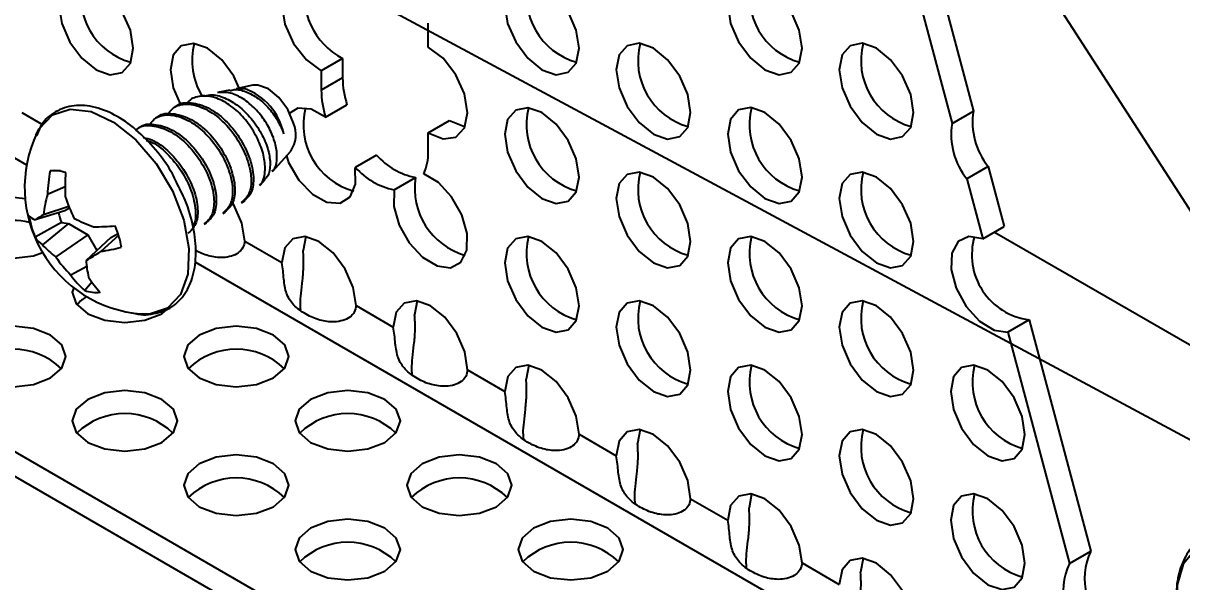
# Model space of a CAD drawing. Extents: x -0.21 to 7.62, y -6.14 to 0.
# Drawn here: x 1.426 to 2.804, y -5.329 to -4.664 of the extents above; entities that cross this region are included whole.
import ezdxf
from ezdxf import colors
from ezdxf.entities.mleader import LeaderData, LeaderLine
from ezdxf.math import Vec2, Vec3

# ---------------------------------------------------------------- set-up
doc = ezdxf.new("R2010")
doc.units = 0
doc.header["$LTSCALE"] = 0.5
doc.header["$MEASUREMENT"] = 0
for name, color, linetype in [('Brackets', 181, 'CONTINUOUS'), ('End Cap', 92, 'CONTINUOUS'), ('FAB DWG', 221, 'CONTINUOUS'), ('Hardware', 242, 'CONTINUOUS')]:
    doc.layers.add(name, color=color, linetype=linetype)
doc.styles.add('LSAD_Standard', font='arial.ttf')

msp = doc.modelspace()

# ---------------------------------------------------------------- linework, layer by layer
at = {"layer": 'Brackets', "transparency": 16777216}
for p, q in [((0.0704, -4.3976), (2.9607, -6.0661)), ((0.0704, -4.4269), (2.9607, -6.0954)), ((0.9344, -4.5468), (1.4297, -4.8328)), ((2.5095, -4.5953), (2.5558, -4.7689)), ((2.4841, -4.61), (2.5304, -4.7836)), ((1.9074, -4.6929), (1.9074, -4.6644)), ((1.8055, -4.7066), (1.7801, -4.7213)), ((1.8055, -4.7066), (1.8055, -4.7294)), ((1.7801, -4.7213), (1.7801, -4.7441)), ((1.8055, -4.7294), (1.7801, -4.7441)), ((1.7853, -4.7762), (1.8107, -4.7616)), ((1.4239, -4.7706), (1.4479, -4.7845)), ((1.9074, -4.7948), (1.9328, -4.7801)), ((2.5304, -4.7836), (2.5558, -4.7689)), ((1.9074, -4.8176), (1.9074, -4.7948)), ((1.846, -4.8213), (1.8206, -4.8359)), ((2.5733, -4.8348), (2.548, -4.8495)), ((2.5733, -4.8348), (2.5924, -4.9063)), ((1.8669, -4.8626), (1.8922, -4.848)), ((2.548, -4.8495), (2.567, -4.9209)), ((1.7616, -4.9182), (1.7586, -4.9346)), ((2.567, -4.9209), (2.5924, -4.9063)), ((1.6891, -4.9237), (1.7333, -4.9492)), ((1.6304, -4.9487), (2.7022, -5.5673)), ((1.8216, -5.0002), (1.8658, -5.0258)), ((1.8942, -4.9948), (1.8912, -5.0111)), ((2.6219, -5.0171), (2.5965, -5.0317)), ((2.6219, -5.0171), (2.6953, -5.2922)), ((2.5965, -5.0317), (2.6699, -5.3069)), ((1.9542, -5.0768), (1.9984, -5.1023)), ((2.0268, -5.0713), (2.0238, -5.0876)), ((2.0868, -5.1533), (2.131, -5.1788)), ((2.1593, -5.1478), (2.1564, -5.1642)), ((2.2194, -5.2299), (2.2636, -5.2554)), ((2.2919, -5.2244), (2.289, -5.2407)), ((2.4245, -5.3009), (2.4216, -5.3173)), ((2.6699, -5.3069), (2.6953, -5.2922)), ((2.352, -5.3064), (2.3962, -5.3319))]:
    msp.add_line(p, q, dxfattribs=at)
at = {"layer": 'Brackets', "transparency": 16777216, "flags": 128}
for points in [[(1.5123, -4.6178), (1.4954, -4.6119), (1.481, -4.6147), (1.4715, -4.6257), (1.4681, -4.6433), (1.4715, -4.6648), (1.481, -4.6869), (1.4954, -4.7062), (1.5123, -4.7199), (1.5292, -4.7257), (1.5435, -4.723), (1.5531, -4.7119), (1.5565, -4.6943), (1.5531, -4.6729), (1.5435, -4.6508), (1.5292, -4.6314), (1.5123, -4.6178)], [(1.7801, -4.6194), (1.7624, -4.6121), (1.7472, -4.6142), (1.7369, -4.6251), (1.7333, -4.6433), (1.7369, -4.6656), (1.7472, -4.6885), (1.7624, -4.7081), (1.7801, -4.7213)], [(2.0426, -4.6177), (2.0257, -4.6119), (2.0114, -4.6147), (2.0018, -4.6257), (1.9984, -4.6433), (2.0018, -4.6647), (2.0114, -4.6868), (2.0257, -4.7062), (2.0426, -4.7198), (2.0595, -4.7257), (2.0739, -4.7229), (2.0834, -4.7119), (2.0868, -4.6943), (2.0834, -4.6728), (2.0739, -4.6507), (2.0595, -4.6314), (2.0426, -4.6177)], [(2.3078, -4.6177), (2.2909, -4.6118), (2.2765, -4.6146), (2.2669, -4.6257), (2.2636, -4.6432), (2.2669, -4.6647), (2.2765, -4.6868), (2.2909, -4.7061), (2.3078, -4.7198), (2.3247, -4.7257), (2.339, -4.7229), (2.3486, -4.7119), (2.352, -4.6943), (2.3486, -4.6728), (2.339, -4.6507), (2.3247, -4.6314), (2.3078, -4.6177)], [(1.6449, -4.6943), (1.628, -4.6885), (1.6136, -4.6912), (1.604, -4.7023), (1.6007, -4.7199), (1.604, -4.7413), (1.6123, -4.7603)], [(1.6823, -4.7416), (1.6761, -4.7273), (1.6618, -4.708), (1.6449, -4.6943)], [(1.9074, -4.7948), (1.9251, -4.802), (1.9403, -4.8), (1.9506, -4.789), (1.9542, -4.7709), (1.9506, -4.7485), (1.9403, -4.7257), (1.9251, -4.7061), (1.9074, -4.6929)], [(2.1752, -4.6943), (2.1583, -4.6884), (2.1439, -4.6912), (2.1344, -4.7022), (2.131, -4.7198), (2.1344, -4.7413), (2.1439, -4.7634), (2.1583, -4.7827), (2.1752, -4.7964), (2.1921, -4.8022), (2.2064, -4.7994), (2.216, -4.7884), (2.2194, -4.7708), (2.216, -4.7494), (2.2064, -4.7273), (2.1921, -4.7079), (2.1752, -4.6943)], [(2.4404, -4.6943), (2.4234, -4.6884), (2.4091, -4.6912), (2.3995, -4.7022), (2.3962, -4.7198), (2.3995, -4.7413), (2.4091, -4.7633), (2.4234, -4.7827), (2.4404, -4.7963), (2.4573, -4.8022), (2.4716, -4.7994), (2.4812, -4.7884), (2.4846, -4.7708), (2.4812, -4.7493), (2.4716, -4.7272), (2.4573, -4.7079), (2.4404, -4.6943)], [(1.7853, -4.7762), (1.7681, -4.7666), (1.7523, -4.7654), (1.7421, -4.7717)], [(2.0426, -4.7708), (2.0257, -4.765), (2.0114, -4.7678), (2.0018, -4.7788), (1.9984, -4.7964), (2.0018, -4.8178), (2.0114, -4.8399), (2.0257, -4.8593), (2.0426, -4.8729), (2.0595, -4.8788), (2.0739, -4.876), (2.0834, -4.865), (2.0868, -4.8474), (2.0834, -4.8259), (2.0739, -4.8038), (2.0595, -4.7845), (2.0426, -4.7708)], [(2.3078, -4.7708), (2.2909, -4.7649), (2.2765, -4.7677), (2.2669, -4.7788), (2.2636, -4.7963), (2.2669, -4.8178), (2.2765, -4.8399), (2.2909, -4.8592), (2.3078, -4.8729), (2.3247, -4.8788), (2.339, -4.876), (2.3486, -4.865), (2.352, -4.8474), (2.3486, -4.8259), (2.339, -4.8038), (2.3247, -4.7845), (2.3078, -4.7708)], [(1.9328, -4.7801), (1.9505, -4.7874), (1.9513, -4.7875)], [(1.7387, -4.8222), (1.7411, -4.8301), (1.7536, -4.8511), (1.7696, -4.8676), (1.7869, -4.8772), (1.8027, -4.8784), (1.8146, -4.8709), (1.8209, -4.856), (1.8206, -4.8359)], [(1.8669, -4.8626), (1.8665, -4.8824), (1.8728, -4.9045), (1.8848, -4.9258), (1.9006, -4.9429), (1.9179, -4.9532), (1.9339, -4.9552), (1.9463, -4.9485), (1.9532, -4.9342), (1.9535, -4.9145), (1.9472, -4.8923), (1.9352, -4.8711), (1.9194, -4.854), (1.9022, -4.8437)], [(2.1752, -4.8474), (2.1583, -4.8415), (2.1439, -4.8443), (2.1344, -4.8553), (2.131, -4.8729), (2.1344, -4.8944), (2.1439, -4.9165), (2.1583, -4.9358), (2.1752, -4.9495), (2.1921, -4.9553), (2.2064, -4.9525), (2.216, -4.9415), (2.2194, -4.9239), (2.216, -4.9025), (2.2064, -4.8804), (2.1921, -4.861), (2.1752, -4.8474)], [(2.4404, -4.8474), (2.4234, -4.8415), (2.4091, -4.8443), (2.3995, -4.8553), (2.3962, -4.8729), (2.3995, -4.8944), (2.4091, -4.9164), (2.4234, -4.9358), (2.4404, -4.9494), (2.4573, -4.9553), (2.4716, -4.9525), (2.4812, -4.9415), (2.4846, -4.9239), (2.4812, -4.9024), (2.4716, -4.8803), (2.4573, -4.861), (2.4404, -4.8474)], [(1.4279, -4.8733), (1.4139, -4.8717), (1.39, -4.8745), (1.3697, -4.8823), (1.3562, -4.894), (1.3514, -4.9078), (1.3562, -4.9216), (1.3697, -4.9333), (1.39, -4.9412), (1.4139, -4.9439), (1.4378, -4.9412), (1.4485, -4.937)], [(1.6891, -4.9237), (1.6856, -4.9023), (1.676, -4.8803), (1.6746, -4.8784)], [(1.8216, -5.0002), (1.8182, -4.9788), (1.8086, -4.9568), (1.7943, -4.9376), (1.7774, -4.924), (1.7606, -4.9181), (1.7463, -4.9208), (1.7367, -4.9318), (1.7333, -4.9492)], [(2.0426, -4.9239), (2.0257, -4.9181), (2.0114, -4.9209), (2.0018, -4.9319), (1.9984, -4.9495), (2.0018, -4.9709), (2.0114, -4.993), (2.0257, -5.0124), (2.0426, -5.026), (2.0595, -5.0319), (2.0739, -5.0291), (2.0834, -5.0181), (2.0868, -5.0005), (2.0834, -4.979), (2.0739, -4.9569), (2.0595, -4.9376), (2.0426, -4.9239)], [(2.3078, -4.9239), (2.2909, -4.918), (2.2765, -4.9208), (2.2669, -4.9319), (2.2636, -4.9494), (2.2669, -4.9709), (2.2765, -4.993), (2.2909, -5.0123), (2.3078, -5.026), (2.3247, -5.0319), (2.339, -5.0291), (2.3486, -5.0181), (2.352, -5.0005), (2.3486, -4.979), (2.339, -4.9569), (2.3247, -4.9376), (2.3078, -4.9239)], [(2.567, -4.9209), (2.5505, -4.918), (2.5376, -4.9239), (2.5301, -4.9378), (2.5293, -4.9574), (2.5352, -4.9797), (2.547, -5.0013), (2.5629, -5.0188), (2.5803, -5.0295), (2.5965, -5.0317)], [(1.4858, -4.9792), (1.484, -4.9844), (1.4888, -4.9982), (1.5023, -5.0099), (1.5226, -5.0177), (1.5465, -5.0204), (1.5704, -5.0177), (1.5907, -5.0099), (1.5963, -5.0051)], [(1.9542, -5.0768), (1.9508, -5.0554), (1.9412, -5.0334), (1.9269, -5.0141), (1.91, -5.0005), (1.8932, -4.9946), (1.8789, -4.9974), (1.8693, -5.0083), (1.8658, -5.0258)], [(2.1752, -5.0005), (2.1583, -4.9946), (2.1439, -4.9974), (2.1344, -5.0084), (2.131, -5.026), (2.1344, -5.0475), (2.1439, -5.0696), (2.1583, -5.0889), (2.1752, -5.1026), (2.1921, -5.1084), (2.2064, -5.1056), (2.216, -5.0946), (2.2194, -5.077), (2.216, -5.0556), (2.2064, -5.0335), (2.1921, -5.0141), (2.1752, -5.0005)], [(2.4404, -5.0005), (2.4234, -4.9946), (2.4091, -4.9974), (2.3995, -5.0084), (2.3962, -5.026), (2.3995, -5.0475), (2.4091, -5.0695), (2.4234, -5.0889), (2.4404, -5.1025), (2.4573, -5.1084), (2.4716, -5.1056), (2.4812, -5.0946), (2.4846, -5.077), (2.4812, -5.0555), (2.4716, -5.0335), (2.4573, -5.0141), (2.4404, -5.0005)], [(1.4581, -5.0354), (1.4378, -5.0276), (1.4139, -5.0248), (1.39, -5.0276), (1.3697, -5.0354), (1.3562, -5.0471), (1.3514, -5.0609), (1.3562, -5.0747), (1.3697, -5.0864), (1.39, -5.0942), (1.4139, -5.097), (1.4378, -5.0942), (1.4581, -5.0864), (1.4717, -5.0747), (1.4764, -5.0609), (1.4717, -5.0471), (1.4581, -5.0354)], [(1.7233, -5.0354), (1.703, -5.0276), (1.6791, -5.0248), (1.6552, -5.0276), (1.6349, -5.0354), (1.6213, -5.0471), (1.6166, -5.0609), (1.6213, -5.0747), (1.6349, -5.0864), (1.6552, -5.0942), (1.6791, -5.097), (1.703, -5.0942), (1.7233, -5.0864), (1.7368, -5.0747), (1.7416, -5.0609), (1.7368, -5.0471), (1.7233, -5.0354)], [(2.0868, -5.1533), (2.0834, -5.1319), (2.0738, -5.1099), (2.0595, -5.0906), (2.0426, -5.0771), (2.0258, -5.0712), (2.0114, -5.0739), (2.0019, -5.0848), (1.9984, -5.1023)], [(2.3078, -5.077), (2.2909, -5.0711), (2.2765, -5.0739), (2.2669, -5.085), (2.2636, -5.1025), (2.2669, -5.124), (2.2765, -5.1461), (2.2909, -5.1654), (2.3078, -5.1791), (2.3247, -5.185), (2.339, -5.1822), (2.3486, -5.1712), (2.352, -5.1536), (2.3486, -5.1321), (2.339, -5.11), (2.3247, -5.0907), (2.3078, -5.077)], [(2.5729, -5.077), (2.556, -5.0711), (2.5417, -5.0739), (2.5321, -5.0849), (2.5287, -5.1025), (2.5321, -5.124), (2.5417, -5.1461), (2.556, -5.1654), (2.5729, -5.1791), (2.5899, -5.1849), (2.6042, -5.1822), (2.6138, -5.1711), (2.6171, -5.1535), (2.6138, -5.1321), (2.6042, -5.11), (2.5899, -5.0906), (2.5729, -5.077)], [(1.5907, -5.1119), (1.5704, -5.1041), (1.5465, -5.1014), (1.5226, -5.1041), (1.5023, -5.1119), (1.4888, -5.1236), (1.484, -5.1374), (1.4888, -5.1512), (1.5023, -5.163), (1.5226, -5.1708), (1.5465, -5.1735), (1.5704, -5.1708), (1.5907, -5.163), (1.6042, -5.1512), (1.609, -5.1374), (1.6042, -5.1236), (1.5907, -5.1119)], [(1.8559, -5.1119), (1.8356, -5.1041), (1.8117, -5.1014), (1.7878, -5.1041), (1.7675, -5.1119), (1.7539, -5.1236), (1.7492, -5.1374), (1.7539, -5.1512), (1.7675, -5.163), (1.7878, -5.1708), (1.8117, -5.1735), (1.8356, -5.1708), (1.8559, -5.163), (1.8694, -5.1512), (1.8742, -5.1374), (1.8694, -5.1236), (1.8559, -5.1119)], [(2.2194, -5.2299), (2.216, -5.2084), (2.2064, -5.1864), (2.1921, -5.1672), (2.1752, -5.1536), (2.1583, -5.1477), (2.144, -5.1504), (2.1344, -5.1614), (2.131, -5.1788)], [(2.4404, -5.1536), (2.4234, -5.1477), (2.4091, -5.1505), (2.3995, -5.1615), (2.3962, -5.1791), (2.3995, -5.2006), (2.4091, -5.2226), (2.4234, -5.242), (2.4404, -5.2556), (2.4573, -5.2615), (2.4716, -5.2587), (2.4812, -5.2477), (2.4846, -5.2301), (2.4812, -5.2086), (2.4716, -5.1866), (2.4573, -5.1672), (2.4404, -5.1536)], [(1.7233, -5.1885), (1.703, -5.1806), (1.6791, -5.1779), (1.6552, -5.1806), (1.6349, -5.1885), (1.6213, -5.2002), (1.6166, -5.214), (1.6213, -5.2278), (1.6349, -5.2395), (1.6552, -5.2473), (1.6791, -5.2501), (1.703, -5.2473), (1.7233, -5.2395), (1.7368, -5.2278), (1.7416, -5.214), (1.7368, -5.2002), (1.7233, -5.1885)], [(1.9884, -5.1885), (1.9682, -5.1806), (1.9443, -5.1779), (1.9203, -5.1806), (1.9001, -5.1885), (1.8865, -5.2002), (1.8818, -5.214), (1.8865, -5.2278), (1.9001, -5.2395), (1.9203, -5.2473), (1.9443, -5.2501), (1.9682, -5.2473), (1.9884, -5.2395), (2.002, -5.2278), (2.0068, -5.214), (2.002, -5.2002), (1.9884, -5.1885)], [(2.352, -5.3064), (2.3485, -5.285), (2.3389, -5.263), (2.3246, -5.2437), (2.3078, -5.2301), (2.2909, -5.2243), (2.2766, -5.227), (2.267, -5.2379), (2.2636, -5.2554)], [(2.5729, -5.2301), (2.556, -5.2242), (2.5417, -5.227), (2.5321, -5.238), (2.5287, -5.2556), (2.5321, -5.2771), (2.5417, -5.2992), (2.556, -5.3185), (2.5729, -5.3322), (2.5899, -5.338), (2.6042, -5.3353), (2.6138, -5.3242), (2.6171, -5.3066), (2.6138, -5.2852), (2.6042, -5.2631), (2.5899, -5.2438), (2.5729, -5.2301)], [(1.8559, -5.265), (1.8356, -5.2572), (1.8117, -5.2544), (1.7878, -5.2572), (1.7675, -5.265), (1.7539, -5.2767), (1.7492, -5.2905), (1.7539, -5.3043), (1.7675, -5.316), (1.7878, -5.3239), (1.8117, -5.3266), (1.8356, -5.3239), (1.8559, -5.316), (1.8694, -5.3043), (1.8742, -5.2905), (1.8694, -5.2767), (1.8559, -5.265)], [(2.121, -5.265), (2.1008, -5.2572), (2.0768, -5.2544), (2.0529, -5.2572), (2.0326, -5.265), (2.0191, -5.2767), (2.0143, -5.2905), (2.0191, -5.3043), (2.0326, -5.316), (2.0529, -5.3239), (2.0768, -5.3266), (2.1008, -5.3239), (2.121, -5.316), (2.1346, -5.3043), (2.1393, -5.2905), (2.1346, -5.2767), (2.121, -5.265)], [(2.4846, -5.3829), (2.4811, -5.3615), (2.4715, -5.3395), (2.4572, -5.3203), (2.4404, -5.3067), (2.4235, -5.3008), (2.4092, -5.3035), (2.3996, -5.3144), (2.3962, -5.3319)]]:
    msp.add_lwpolyline(points, dxfattribs=at)
at = {"layer": 'Brackets', "transparency": 16777216}
for centre, radius, start, end in [((1.5755, -4.6323), 0.0816, 165.6081, 254.3865), ((1.8462, -4.6302), 0.0866, 167.8458, 241.9372), ((2.1058, -4.6323), 0.0816, 165.6081, 254.3865), ((2.371, -4.6323), 0.0816, 165.6081, 254.3865), ((1.7081, -4.7089), 0.0816, 165.6081, 211.0059), ((2.2384, -4.7088), 0.0816, 165.6081, 254.3865), ((2.5036, -4.7088), 0.0816, 165.6081, 254.3865), ((1.916, -4.728), 0.1105, 180.7432, 197.6929), ((1.8906, -4.7426), 0.1105, 180.7432, 197.6929), ((1.8401, -4.7857), 0.0812, 165.2776, 254.717), ((2.1058, -4.7854), 0.0816, 165.6081, 254.3865), ((2.371, -4.7854), 0.0816, 165.6081, 254.3865), ((2.6382, -4.7822), 0.0835, 170.8028, 219.0603), ((2.6128, -4.7969), 0.0835, 170.8028, 219.0603), ((1.9086, -4.7662), 0.0834, 221.3448, 258.6606), ((1.8465, -4.819), 0.0609, 336.0627, 1.3497), ((1.8833, -4.7808), 0.0834, 221.3448, 258.6606), ((1.9742, -4.8608), 0.083, 171.0847, 253.9496), ((2.2384, -4.8619), 0.0816, 165.6081, 254.3865), ((2.5036, -4.8619), 0.0816, 165.6081, 254.3865), ((1.4139, -4.9808), 0.0817, 76.395, 134.3785), ((2.1058, -4.9385), 0.0816, 165.6081, 254.3865), ((2.371, -4.9385), 0.0816, 165.6081, 254.3865), ((2.6317, -4.9399), 0.0778, 163.7448, 262.7552), ((1.5465, -5.0574), 0.0817, 123.874, 134.3785), ((2.2384, -5.015), 0.0816, 165.6081, 254.3865), ((2.5036, -5.015), 0.0816, 165.6081, 254.3865), ((1.4139, -5.1339), 0.0817, 45.6215, 134.3785), ((1.6791, -5.1339), 0.0817, 45.6215, 134.3785), ((2.371, -5.0916), 0.0816, 165.6081, 254.3865), ((2.6362, -5.0915), 0.0816, 165.6081, 254.3865), ((1.5465, -5.2105), 0.0817, 45.6215, 134.3785), ((1.8117, -5.2105), 0.0817, 45.6215, 134.3785), ((2.5036, -5.1681), 0.0816, 165.6081, 254.3865), ((1.6791, -5.287), 0.0817, 45.6215, 134.3785), ((1.9443, -5.287), 0.0817, 45.6215, 134.3785), ((2.6362, -5.2446), 0.0816, 165.6081, 254.3865), ((1.8117, -5.3635), 0.0817, 45.6215, 134.3785), ((2.0768, -5.3635), 0.0817, 45.6215, 134.3785), ((2.7635, -5.3246), 0.0755, 154.6458, 235.2172), ((2.7382, -5.3392), 0.0755, 154.6458, 235.2172)]:
    msp.add_arc(centre, radius, start, end, dxfattribs=at)
for points, knots in [([(1.6891, -4.9237), (1.6886, -4.9264), (1.6876, -4.9316), (1.6816, -4.938), (1.6731, -4.942), (1.6608, -4.9438), (1.6458, -4.9418), (1.6356, -4.9374), (1.631, -4.9349)], [0, 0, 0, 0, 0.060389, 0.1194735, 0.1820383, 0.2521637, 0.3722961, 0.4894869, 0.4894869, 0.4894869, 0.4894869]), ([(1.7557, -5.0058), (1.7555, -5.0035), (1.7549, -4.9972), (1.7561, -4.9852), (1.7579, -4.9696), (1.7596, -4.9519), (1.759, -4.9406), (1.7586, -4.9346)], [0, 0, 0, 0, 0.106623, 0.290736, 0.498507, 0.734007, 1, 1, 1, 1]), ([(1.8216, -5.0002), (1.8212, -5.0029), (1.8202, -5.0081), (1.8141, -5.0146), (1.8057, -5.0185), (1.7934, -5.0203), (1.7778, -5.0182), (1.7611, -5.0108), (1.7471, -5.0007), (1.7395, -4.9889), (1.7367, -4.9778), (1.7355, -4.9687), (1.7347, -4.9587), (1.7338, -4.9525), (1.7333, -4.9492)], [0, 0, 0, 0, 0.060389, 0.119474, 0.182038, 0.252164, 0.372296, 0.501655, 0.644393, 0.76487, 0.821342, 0.877965, 0.936884, 1, 1, 1, 1]), ([(1.8883, -5.0823), (1.8881, -5.08), (1.8875, -5.0738), (1.8887, -5.0617), (1.8905, -5.0462), (1.8922, -5.0284), (1.8915, -5.0171), (1.8912, -5.0111)], [0, 0, 0, 0, 0.106623, 0.290736, 0.498507, 0.734007, 1, 1, 1, 1]), ([(1.9542, -5.0768), (1.9537, -5.0794), (1.9528, -5.0847), (1.9467, -5.0911), (1.9383, -5.0951), (1.926, -5.0968), (1.9103, -5.0948), (1.8937, -5.0873), (1.8797, -5.0773), (1.8721, -5.0654), (1.8693, -5.0543), (1.8681, -5.0452), (1.8673, -5.0353), (1.8663, -5.029), (1.8658, -5.0258)], [0, 0, 0, 0, 0.060389, 0.119474, 0.182038, 0.252164, 0.372296, 0.501655, 0.644393, 0.76487, 0.821342, 0.877965, 0.936884, 1, 1, 1, 1]), ([(2.0209, -5.1588), (2.0207, -5.1566), (2.02, -5.1503), (2.0213, -5.1383), (2.023, -5.1227), (2.0247, -5.1049), (2.0241, -5.0936), (2.0238, -5.0876)], [0, 0, 0, 0, 0.106623, 0.290736, 0.498507, 0.734007, 1, 1, 1, 1]), ([(2.0868, -5.1533), (2.0863, -5.156), (2.0854, -5.1612), (2.0793, -5.1676), (2.0709, -5.1716), (2.0586, -5.1734), (2.0429, -5.1713), (2.0263, -5.1639), (2.0123, -5.1538), (2.0047, -5.142), (2.0019, -5.1309), (2.0007, -5.1218), (1.9999, -5.1118), (1.9989, -5.1055), (1.9984, -5.1023)], [0, 0, 0, 0, 0.060389, 0.119474, 0.182038, 0.252164, 0.372296, 0.501655, 0.644393, 0.76487, 0.821342, 0.877965, 0.936884, 1, 1, 1, 1]), ([(2.1535, -5.2354), (2.1532, -5.2331), (2.1526, -5.2269), (2.1539, -5.2148), (2.1556, -5.1992), (2.1573, -5.1815), (2.1567, -5.1702), (2.1564, -5.1642)], [0, 0, 0, 0, 0.106623, 0.290736, 0.498507, 0.734007, 1, 1, 1, 1]), ([(2.2194, -5.2299), (2.2189, -5.2325), (2.2179, -5.2378), (2.2119, -5.2442), (2.2035, -5.2482), (2.1911, -5.2499), (2.1755, -5.2478), (2.1589, -5.2404), (2.1448, -5.2304), (2.1373, -5.2185), (2.1345, -5.2074), (2.1333, -5.1983), (2.1325, -5.1883), (2.1315, -5.1821), (2.131, -5.1788)], [0, 0, 0, 0, 0.060389, 0.119474, 0.182038, 0.252164, 0.372296, 0.501655, 0.644393, 0.76487, 0.821342, 0.877965, 0.936884, 1, 1, 1, 1]), ([(2.286, -5.3119), (2.2858, -5.3096), (2.2852, -5.3034), (2.2864, -5.2913), (2.2882, -5.2758), (2.2899, -5.258), (2.2893, -5.2467), (2.289, -5.2407)], [0, 0, 0, 0, 0.106623, 0.290736, 0.498507, 0.734007, 1, 1, 1, 1]), ([(2.352, -5.3064), (2.3515, -5.309), (2.3505, -5.3143), (2.3445, -5.3207), (2.336, -5.3247), (2.3237, -5.3265), (2.3081, -5.3244), (2.2915, -5.317), (2.2774, -5.3069), (2.2699, -5.295), (2.267, -5.2839), (2.2659, -5.2748), (2.2651, -5.2649), (2.2641, -5.2586), (2.2636, -5.2554)], [0, 0, 0, 0, 0.060389, 0.119474, 0.182038, 0.252164, 0.372296, 0.501655, 0.644393, 0.76487, 0.821342, 0.877965, 0.936884, 1, 1, 1, 1]), ([(2.4186, -5.3885), (2.4184, -5.3862), (2.4178, -5.3799), (2.419, -5.3679), (2.4208, -5.3523), (2.4225, -5.3346), (2.4219, -5.3232), (2.4216, -5.3173)], [0, 0, 0, 0, 0.106623, 0.290736, 0.498507, 0.734007, 1, 1, 1, 1])]:
    msp.add_open_spline(points, degree=3, knots=knots, dxfattribs=at)
at = {"layer": 'End Cap', "transparency": 16777216}
msp.add_line((2.5809, -4.9129), (3.0862, -5.2046), dxfattribs=at)
at = {"layer": 'Hardware', "transparency": 16777216}
for p, q in [((1.6986, -4.7382), (1.6789, -4.7424)), ((1.6413, -4.7503), (1.6348, -4.7516)), ((1.6712, -4.744), (1.6568, -4.747)), ((1.689, -4.7423), (1.679, -4.7428)), ((1.6078, -4.7632), (1.605, -4.7648)), ((1.5857, -4.7759), (1.5829, -4.7775)), ((1.4407, -4.7977), (1.4418, -4.7953)), ((1.5636, -4.7887), (1.5608, -4.7903)), ((1.722, -4.8409), (1.7438, -4.8165)), ((1.4698, -4.8402), (1.4578, -4.8401)), ((1.7069, -4.8576), (1.7137, -4.8501)), ((1.4755, -4.8589), (1.4544, -4.868)), ((1.6851, -4.8779), (1.6895, -4.8753)), ((1.475, -4.8875), (1.44, -4.8985)), ((1.4799, -4.8823), (1.4498, -4.8922)), ((1.4807, -4.8844), (1.475, -4.8875)), ((1.663, -4.8906), (1.6657, -4.8891)), ((1.4711, -4.9015), (1.4398, -4.9191)), ((1.4793, -4.9025), (1.4485, -4.9279)), ((1.4711, -4.9015), (1.4793, -4.9025)), ((1.4793, -4.9025), (1.5025, -4.9162)), ((1.6409, -4.9034), (1.6436, -4.9018)), ((1.5025, -4.9162), (1.4643, -4.9424)), ((1.5298, -4.9194), (1.5005, -4.9466)), ((1.5025, -4.9162), (1.5131, -4.9349)), ((1.5392, -4.9167), (1.5178, -4.9359)), ((1.5298, -4.9194), (1.5385, -4.9146)), ((1.5012, -4.954), (1.4821, -4.964)), ((1.5078, -4.9722), (1.4988, -4.9824))]:
    msp.add_line(p, q, dxfattribs=at)
at = {"layer": 'Hardware', "transparency": 16777216, "flags": 128}
for points in [[(1.7471, -4.7833), (1.7402, -4.7671), (1.7297, -4.7527), (1.7173, -4.7425), (1.7048, -4.738), (1.6986, -4.7382)], [(1.4418, -4.7953), (1.4446, -4.7899), (1.4603, -4.7736), (1.4814, -4.7666), (1.5064, -4.7695), (1.5332, -4.7821), (1.5597, -4.8032), (1.5836, -4.8313), (1.603, -4.864), (1.6165, -4.8987), (1.6228, -4.9325), (1.6215, -4.9628), (1.6127, -4.9871), (1.5971, -5.0034), (1.5759, -5.0104), (1.5659, -5.0104)], [(2.8877, -5.5035), (2.9132, -5.514), (2.9367, -5.5151), (2.9562, -5.5069), (2.9701, -5.4899), (2.9774, -5.4655), (2.9774, -5.4358), (2.9701, -5.403), (2.9562, -5.3699), (2.9367, -5.3392), (2.9132, -5.3133), (2.8877, -5.2943), (2.8622, -5.2838), (2.8388, -5.2826), (2.8193, -5.2909), (2.8053, -5.3079), (2.7981, -5.3323), (2.7981, -5.362), (2.805, -5.3937)]]:
    msp.add_lwpolyline(points, dxfattribs=at)
at = {"layer": 'Hardware', "transparency": 16777216}
for centre, radius, start, end in [((1.6643, -4.8105), 0.0726, 11.6413, 70.1324), ((1.5783, -4.8598), 0.151, 154.7008, 265.2938), ((1.7157, -4.797), 0.0342, 325.1007, 23.4352), ((1.6313, -4.8748), 0.177, 168.6671, 177.8049), ((1.4625, -4.8797), 0.0399, 69.9856, 96.8121), ((1.7111, -4.8605), 0.2357, 175.5362, 182.4273), ((1.6014, -4.9089), 0.1526, 164.4755, 173.7284), ((1.6743, -4.8062), 0.2088, 197.9515, 205.6114), ((1.5612, -4.8674), 0.0963, 193.5127, 200.7754), ((1.4484, -4.8774), 0.0227, 225.3249, 248.3198), ((1.547, -4.8743), 0.1161, 189.531, 202.6536), ((1.5083, -4.9933), 0.1168, 120.0694, 125.7772), ((1.5904, -4.6888), 0.2324, 243.3123, 249.5697), ((1.5001, -4.3744), 0.5323, 270.9863, 273.7775), ((1.428, -4.9502), 0.1161, 9.531, 22.6536), ((1.4656, -4.9024), 0.0307, 212.8238, 236.1626), ((1.5224, -4.8632), 0.0982, 221.1906, 233.6901), ((1.4797, -4.6826), 0.2562, 278.5374, 284.1928), ((1.5995, -4.8487), 0.1645, 214.7191, 224.4835), ((1.241, -4.5067), 0.5108, 300.5372, 302.8118), ((1.6184, -4.9398), 0.1181, 183.2954, 193.0274), ((1.5797, -4.8921), 0.1212, 216.3659, 228.1287), ((1.6072, -4.901), 0.1228, 212.2242, 222.8736), ((1.5125, -4.9448), 0.0399, 249.9856, 276.8121)]:
    msp.add_arc(centre, radius, start, end, dxfattribs=at)
for points, knots in [([(1.7065, -4.8571), (1.7072, -4.8566), (1.711, -4.8538), (1.7136, -4.8431), (1.7133, -4.8264), (1.7074, -4.8071), (1.697, -4.7878), (1.683, -4.7707), (1.6666, -4.7579), (1.6495, -4.7508), (1.6343, -4.7509), (1.6241, -4.7545), (1.621, -4.7596), (1.6205, -4.7604)], [0, 0, 0, 0, 0.026379, 0.130059, 0.233615, 0.33894, 0.444543, 0.550052, 0.657064, 0.764588, 0.872046, 0.980746, 1, 1, 1, 1]), ([(1.6414, -4.7511), (1.6444, -4.7504), (1.6521, -4.7486), (1.667, -4.7534), (1.6838, -4.7638), (1.6988, -4.7793), (1.7105, -4.7976), (1.7179, -4.8163), (1.72, -4.8331), (1.7181, -4.845), (1.7143, -4.8484), (1.713, -4.8496)], [0, 0, 0, 0, 0.078337, 0.205736, 0.329947, 0.454298, 0.578596, 0.699925, 0.821166, 0.942364, 1, 1, 1, 1]), ([(1.7215, -4.8404), (1.7222, -4.84), (1.7255, -4.8376), (1.7278, -4.8281), (1.7274, -4.8133), (1.7221, -4.7962), (1.7127, -4.7791), (1.7001, -4.7639), (1.6854, -4.7526), (1.6701, -4.7461), (1.6612, -4.7467), (1.6568, -4.747)], [0, 0, 0, 0, 0.030422, 0.149222, 0.267847, 0.388756, 0.510032, 0.631174, 0.754254, 0.878003, 1, 1, 1, 1]), ([(1.6713, -4.7447), (1.673, -4.7442), (1.6787, -4.7424), (1.6905, -4.7454), (1.7052, -4.7533), (1.7185, -4.7657), (1.7292, -4.7807), (1.7334, -4.7909), (1.7354, -4.7959)], [0, 0, 0, 0, 0.079666, 0.27007, 0.455959, 0.64099, 0.825987, 1, 1, 1, 1]), ([(1.6784, -4.7438), (1.681, -4.7429), (1.6844, -4.7417), (1.6882, -4.7422), (1.689, -4.7423)], [0, 0, 0, 0, 0.794083, 1, 1, 1, 1]), ([(1.6078, -4.8536), (1.6063, -4.8503), (1.5998, -4.8364), (1.5834, -4.8143), (1.5601, -4.7901), (1.5343, -4.7723), (1.5081, -4.7624), (1.4828, -4.7613), (1.4613, -4.77), (1.4472, -4.7832), (1.4429, -4.7946), (1.4414, -4.7984)], [0, 0, 0, 0, 0.040874, 0.169779, 0.299038, 0.429077, 0.560257, 0.691292, 0.817514, 0.938124, 1, 1, 1, 1]), ([(1.597, -4.7734), (1.5997, -4.77), (1.606, -4.7619), (1.6225, -4.7595), (1.6429, -4.7654), (1.6635, -4.7803), (1.6808, -4.8017), (1.693, -4.8259), (1.6979, -4.8492), (1.6954, -4.8685), (1.6884, -4.8747), (1.685, -4.8777)], [0, 0, 0, 0, 0.0812573, 0.1958104, 0.3103635, 0.4279407, 0.5408427, 0.6573944, 0.7739461, 0.8868482, 1, 1, 1, 1]), ([(1.6079, -4.7633), (1.6081, -4.7632), (1.6122, -4.7587), (1.6255, -4.7584), (1.6455, -4.7637), (1.6663, -4.7788), (1.6836, -4.8001), (1.6957, -4.8243), (1.7006, -4.8476), (1.6982, -4.8669), (1.6912, -4.8731), (1.6877, -4.8761)], [0, 0, 0, 0, 0.004794, 0.128881, 0.252968, 0.38033, 0.502629, 0.628881, 0.755132, 0.877431, 1, 1, 1, 1]), ([(1.5749, -4.7862), (1.5776, -4.7828), (1.5839, -4.7747), (1.6004, -4.7723), (1.6208, -4.7782), (1.6414, -4.7931), (1.6587, -4.8144), (1.6709, -4.8387), (1.6758, -4.8619), (1.6733, -4.8813), (1.6664, -4.8874), (1.6629, -4.8905)], [0, 0, 0, 0, 0.081257, 0.19581, 0.310364, 0.427941, 0.540843, 0.657394, 0.773946, 0.886848, 1, 1, 1, 1]), ([(1.5858, -4.7761), (1.586, -4.7759), (1.5901, -4.7715), (1.6034, -4.7711), (1.6235, -4.7765), (1.6442, -4.7915), (1.6615, -4.8128), (1.6736, -4.8371), (1.6785, -4.8603), (1.6761, -4.8797), (1.6691, -4.8858), (1.6656, -4.8889)], [0, 0, 0, 0, 0.004794, 0.128881, 0.252968, 0.38033, 0.502629, 0.628881, 0.755132, 0.877431, 1, 1, 1, 1]), ([(1.5609, -4.7904), (1.5611, -4.7903), (1.5653, -4.7858), (1.5786, -4.7855), (1.5986, -4.7908), (1.6193, -4.8059), (1.6366, -4.8272), (1.6488, -4.8514), (1.6537, -4.8747), (1.6512, -4.894), (1.6443, -4.9002), (1.6408, -4.9032)], [0, 0, 0, 0, 0.004794, 0.128881, 0.252968, 0.38033, 0.502629, 0.628881, 0.755132, 0.877431, 1, 1, 1, 1]), ([(1.5637, -4.7888), (1.5639, -4.7887), (1.568, -4.7842), (1.5814, -4.7839), (1.6014, -4.7892), (1.6221, -4.8043), (1.6394, -4.8256), (1.6516, -4.8498), (1.6564, -4.8731), (1.654, -4.8924), (1.647, -4.8986), (1.6435, -4.9016)], [0, 0, 0, 0, 0.004794, 0.128881, 0.252968, 0.38033, 0.502629, 0.628881, 0.755132, 0.877431, 1, 1, 1, 1]), ([(1.5687, -4.8004), (1.5722, -4.8012), (1.5825, -4.8036), (1.6, -4.8173), (1.6173, -4.8383), (1.6295, -4.8626), (1.6343, -4.8858), (1.6319, -4.9052), (1.6249, -4.9113), (1.6214, -4.9144)], [0, 0, 0, 0, 0.08056, 0.237317, 0.38784, 0.54323, 0.69862, 0.849143, 1, 1, 1, 1]), ([(1.572, -4.8038), (1.5735, -4.8042), (1.5818, -4.8064), (1.5972, -4.819), (1.6145, -4.8398), (1.6268, -4.8644), (1.6312, -4.8869), (1.6307, -4.9017), (1.6275, -4.9055), (1.6274, -4.9056)], [0, 0, 0, 0, 0.041829, 0.23551, 0.421491, 0.613483, 0.805475, 0.991455, 1, 1, 1, 1]), ([(1.5552, -5.0086), (1.5554, -5.0087), (1.5642, -5.0121), (1.581, -5.0109), (1.603, -5.0035), (1.619, -4.987), (1.6287, -4.965), (1.6321, -4.9381), (1.6288, -4.9074), (1.6207, -4.8782), (1.6115, -4.8607), (1.6078, -4.8536)], [0, 0, 0, 0, 0.002253, 0.137225, 0.267377, 0.391638, 0.51542, 0.643965, 0.776357, 0.909357, 1, 1, 1, 1]), ([(2.8299, -5.2776), (2.8276, -5.2787), (2.8183, -5.2828), (2.8073, -5.298), (2.7983, -5.3208), (2.7961, -5.3486), (2.7995, -5.3781), (2.8068, -5.3979), (2.8101, -5.4069)], [0, 0, 0, 0, 0.062381, 0.246308, 0.430969, 0.625889, 0.8287, 1, 1, 1, 1])]:
    msp.add_open_spline(points, degree=3, knots=knots, dxfattribs=at)

# ---------------------------------------------------------------- leaders
at = {"layer": 'FAB DWG', "ltscale": 0.5, "transparency": 16777216}
ml = msp.add_multileader_mtext('Standard', dxfattribs=at)
ml.set_content('\\A1;6-32 x {\\H0.7x;\\S1/2;}" PAN\\PTYPE F (HW63212)', color=256, style='LSAD_Standard')
ml.set_leader_properties()
ml.build(insert=Vec2(0, 0))
ml.multileader.update_dxf_attribs({"text_left_attachment_type": 2, "dogleg_length": 0.36, "arrow_head_size": 0.1875})
ctx = ml.context
ctx.base_point, ctx.char_height, ctx.arrow_head_size, ctx.landing_gap_size, ctx.plane_origin = Vec3(3.2513, -0.684), 0.1875, 0.1875, 0.09, Vec3(2.2739, 15.5392)
ctx.left_attachment = 2
notes = []
notes.append((ctx, [(0, (1, 1, 0), (2.9741, -0.684), (1, 0), 0.2772, [(3, [(2.8607, -3.0728), (0.8971, -1.9163), (3.0831, -5.3051), (0.9817, -4.176)], 0, [])])]))
ctx.mtext.insert, ctx.mtext.width, ctx.mtext.defined_height, ctx.mtext.flow_direction = Vec3(3.3413, -0.3761), 2.351815, 0.6491, 5
for ctx, leaders in notes:
    for number, flags, end, landing, length, lines in leaders:
        leader = LeaderData()
        leader.index, (leader.has_last_leader_line, leader.has_dogleg_vector, leader.attachment_direction) = number, flags
        leader.last_leader_point, leader.dogleg_vector, leader.dogleg_length = Vec3(end), Vec3(landing), length
        for number, points, colour, breaks in lines:
            line = LeaderLine()
            line.index, line.vertices, line.color, line.breaks = number, Vec3.list(points), colors.encode_raw_color(colour), breaks
            leader.lines.append(line)
        ctx.leaders.append(leader)

doc.saveas('drawing.dxf')
